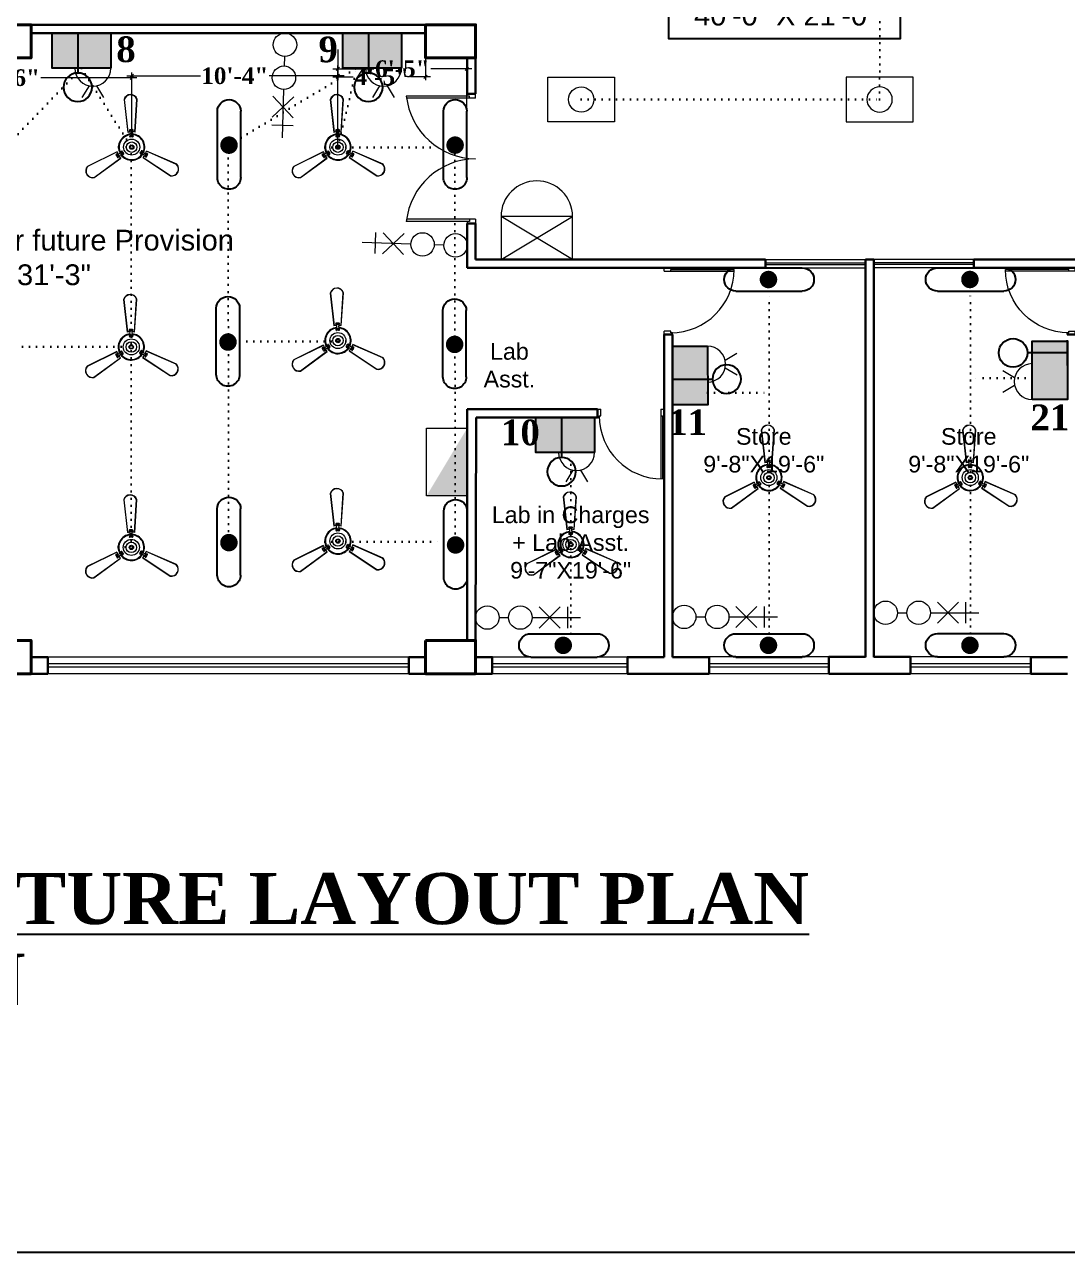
# Model space of a CAD drawing. Header units: inches. Extents: x -12 to 20935469, y -1604 to 24729220.
# Drawn here: x 20824513 to 20825139, y 24651419 to 24652157 of the extents above; entities that cross this region are included whole.
import ezdxf

# ---------------------------------------------------------------- set-up
doc = ezdxf.new("R2010")
doc.units = ezdxf.units.IN
doc.header["$LTSCALE"] = 0.03
doc.header["$MEASUREMENT"] = 0
doc.header["$PDMODE"] = 32
doc.header["$PDSIZE"] = 15
doc.linetypes.add('ACAD_ISO02W100', pattern=[15, 12, -3])
doc.linetypes.add('DOT', pattern=[0.25, 0, -0.25])
for name, color, linetype, lineweight in [('0-elect.fixture-3 fan', 200, 'Continuous', 20), ('2', 7, 'Continuous', 9), ('CL BOX', 90, 'ACAD_ISO02W100', 0), ('column', 1, 'Continuous', 40), ('Dimiention', 75, 'Continuous', 18), ('Door', 7, 'Continuous', 18), ('E-CF', 4, 'Continuous', 30), ('line', 7, 'Continuous', 9), ('Main Wall', 7, 'Continuous', 30), ('wind.', 150, 'Continuous', 20)]:
    doc.layers.add(name, color=color, linetype=linetype, lineweight=lineweight)
for name, color, linetype in [('DIM TEXT 2025', 7, 'Continuous'), ('H', 154, 'Continuous'), ('SB TEXT', 215, 'DOT'), ('TEXT', 7, 'Continuous'), ('w', 188, 'DOT')]:
    doc.layers.add(name, color=color, linetype=linetype)
doc.styles.add('2', font='swisscl.ttf')
doc.styles.get("Standard").update_dxf_attribs({"font": 'timesbd.ttf'})
doc.dimstyles.new('Standard 8', dxfattribs={"dimtxt": 7, "dimasz": 2, "dimexe": 2, "dimexo": 2, "dimgap": 2, "dimtad": 0, "dimdec": 0, "dimzin": 3, "dimdsep": 46, "dimlunit": 4, "dimtxsty": 'Standard', "dimblk": 'OBLIQUE', "dimcen": 3, "dimdle": 3, "dimclrd": 256, "dimclre": 256, "dimclrt": 256, "dimadec": 0, "dimazin": 0, "dimtfac": 1, "dimtdec": 0, "dimtix": 1, "dimtofl": 0, "dimtmove": 0, "dimatfit": 0, "dimldrblk": 'OBLIQUE', "dimfxl": 1, "dimtolj": 1, "dimtzin": 0, "dimlwd": -1, "dimlwe": -1, "dimarcsym": 0})

# ---------------------------------------------------------------- blocks, each defined once
blk = doc.blocks.new('$D40')
at = {"layer": 'Door'}
for p, q in [((1, 4), (1, 42)), ((2, 0), (2, 41.99)), ((1, 5), (0, 5)), ((2, 0), (0, 0)), ((2, 4), (1, 4)), ((39, 4), (38, 4)), ((38, 4), (38, 0)), ((40, 0), (38, 0)), ((40, 5), (38.99, 5)), ((39, 5), (39, 4))]:
    blk.add_line(p, q, dxfattribs=at)
blk.add_arc((1, 4), 38, 0, 90, dxfattribs=at)
blk = doc.blocks.new('E-CF')
at = {"layer": '0-elect.fixture-3 fan', "color": 230, "linetype": 'ByBlock', "lineweight": 13, "ltscale": 5}
for p, q in [((-1.45, 6.53), (-2.38, 20.87)), ((-1.35, 6.55), (-2.29, 20.85)), ((3.24, 20.73), (1.65, 6.48)), ((3.34, 20.73), (1.74, 6.45)), ((-19.63, -7.46), (-6.46, -1.71)), ((-19.57, -7.54), (-6.43, -1.8)), ((-4.99, -4.44), (-16.92, -12.4)), ((-4.93, -4.51), (-16.88, -12.49)), ((16.28, -13.26), (4.71, -4.73)), ((16.32, -13.17), (4.78, -4.66)), ((6.34, -2.1), (19.2, -8.44)), ((6.37, -2.01), (19.25, -8.36))]:
    blk.add_line(p, q, dxfattribs=at)
at = {"layer": '0-elect.fixture-3 fan', "color": 232, "linetype": 'ByBlock', "lineweight": 13, "ltscale": 5}
for p, q in [((-0.35, 5.43), (-0.66, 4.81)), ((-0.33, 6.68), (-0.62, 7.28)), ((-0.29, 7.46), (-0.15, 7.2)), ((-0.02, 6.87), (0.23, 7.01)), ((0.48, 7.43), (0.62, 7.18)), ((0.6, 5.41), (0.87, 4.78)), ((0.63, 6.66), (0.96, 7.25)), ((-0.35, 4.97), (-0.22, 4.72)), ((0.04, 5.2), (0.29, 5.33)), ((0.42, 4.9), (0.56, 4.65)), ((-6.08, -2.77), (-6.75, -2.79)), ((-6.68, -3.29), (-6.53, -3.05)), ((-6.31, -3.97), (-6.16, -3.73)), ((-5.94, -3.44), (-6.18, -3.29)), ((-5.62, -3.61), (-6, -4.17)), ((-4.99, -2.18), (-4.57, -1.62)), ((-4.52, -2.55), (-4.76, -2.41)), ((-4.53, -3.01), (-3.84, -2.97)), ((-4.46, -2.08), (-4.31, -1.83)), ((-4.13, -2.78), (-3.98, -2.54)), ((4.38, -3.22), (3.69, -3.14)), ((4.03, -2.81), (3.74, -2.8)), ((4.47, -2.17), (4.18, -2.17)), ((4.47, -2.63), (4.47, -2.91)), ((4.87, -2.41), (4.49, -1.83)), ((5.44, -3.87), (5.79, -4.45)), ((6.19, -4.13), (5.9, -4.12)), ((5.94, -3.05), (6.61, -3.1)), ((5.95, -3.42), (5.94, -3.7)), ((6.6, -3.47), (6.31, -3.46))]:
    blk.add_line(p, q, dxfattribs=at)
at = {"layer": '0-elect.fixture-3 fan', "color": 5, "lineweight": 13}
blk.add_line((0, 0), (0, 0), dxfattribs=at)
at = {"layer": '0-elect.fixture-3 fan', "color": 230, "linetype": 'ByBlock', "lineweight": 13, "ltscale": 5, "extrusion": (0, 0, -1)}
for centre, major_axis, start_param, end_param in [((0.46, 19.91), (-2.12, 2.12), 5.823867, 8.359631), ((0.46, 19.91), (-2.05, 2.05), 5.830329, 8.353169), ((0, 0), (-4.05, 4.05), 5.068563, 7.021343), ((0, 0), (-3.85, 3.85), 5.085186, 7.003917), ((0, 0), (4.72, 4.72), -1.003222, -0.833722), ((0, 0), (-4.05, 4.05), 0.879773, 2.832553), ((0, 0), (-3.85, 3.85), 0.896396, 2.815126), ((0, 0), (4.72, 4.72), -0.690743, -0.521244), ((0, 0), (-4.72, 4.72), 5.068843, 5.238343), ((0, 0), (4.72, 4.72), 3.185569, 3.355068), ((0, 0), (4.05, 4.05), 1.403372, 3.356151), ((0, 0), (-3.85, 3.85), 2.990791, 4.909522), ((0, 0), (4.72, 4.72), 1.403652, 1.573151), ((0, 0), (-4.72, 4.72), 2.66197, 2.831469), ((-17.47, -9.55), (-2.12, 2.12), 3.729471, 6.265236), ((-17.47, -9.55), (-2.05, 2.05), 3.735934, 6.258773), ((17, -10.35), (-2.12, 2.12), 1.635076, 4.170841), ((17, -10.35), (2.05, 2.05), 0.070743, 2.593582)]:
    blk.add_ellipse(centre, major_axis=major_axis, ratio=1, start_param=start_param, end_param=end_param, dxfattribs=at)
at = {"layer": '0-elect.fixture-3 fan', "color": 232, "linetype": 'ByBlock', "lineweight": 13, "ltscale": 5, "extrusion": (0, 0, -1)}
for centre, major_axis, start_param, end_param in [((-0.41, 7.39), (-0.169, 0.169), 5.038692, 7.013305), ((0, 0), (5.4, 5.4), -0.840677, -0.683789), ((-0.22, 7.33), (0.101, 0.101), 3.926991, 10.210176), ((-2.18, 6.1), (-1.37, 1.37), 2.052913, 2.705807), ((0.11, 6.94), (0.101, 0.101), 3.926991, 10.210176), ((0.17, 5.27), (0.101, 0.101), 3.926991, 10.210176), ((0.55, 7.31), (0.101, 0.101), 3.926991, 10.210176), ((2.58, 5.99), (1.46, 1.46), 3.643048, 4.257264), ((0.75, 7.36), (-0.169, 0.169), 0.887007, 2.86162), ((-0.44, 4.71), (0.169, 0.169), 2.26283, 4.381754), ((-0.28, 4.84), (0.101, 0.101), 3.926991, 10.210176), ((0, 0), (3.17, 3.17), -0.878763, -0.645703), ((0.49, 4.78), (0.101, 0.101), 3.926991, 10.210176), ((0.66, 4.68), (0.169, 0.169), 0.376965, 2.49589), ((-6.75, -3.02), (0.169, 0.169), 3.505001, 5.479614), ((0, 0), (-5.4, 5.4), 4.91891, 5.075797), ((-6.6, -3.17), (0.101, 0.101), 3.926991, 10.210176), ((-6.19, -4.04), (0.169, 0.169), 1.373501, 3.348114), ((-6.24, -3.85), (0.101, 0.101), 3.926991, 10.210176), ((-6.06, -3.36), (0.101, 0.101), 3.926991, 10.210176), ((-6.47, -0.75), (1.46, 1.46), 1.548653, 2.162869), ((-4.19, -4.93), (-1.37, 1.37), 6.241703, 6.894597), ((-4.64, -2.48), (-0.101, 0.101), 5.497787, 11.780972), ((-4.38, -1.76), (-0.169, 0.169), 6.136552, 8.255476), ((-4.38, -1.96), (-0.101, 0.101), 5.497787, 11.780972), ((-4.05, -2.66), (0.101, 0.101), 3.926991, 10.210176), ((0, 0), (-3.17, 3.17), 4.880824, 5.113884), ((-3.86, -2.73), (0.169, 0.169), 0.168435, 2.287359), ((3.72, -2.9), (0.169, 0.169), 2.471361, 4.590285), ((0, 0), (-3.17, 3.17), 2.786429, 3.019489), ((3.89, -2.81), (0.101, 0.101), 3.926991, 10.210176), ((4.29, -1.97), (-0.169, 0.169), 5.928021, 8.046946), ((4.33, -2.17), (0.101, 0.101), 3.926991, 10.210176), ((4.47, -2.77), (0.101, 0.101), 3.926991, 10.210176), ((3.89, -5.22), (-1.46, 1.46), 1.025054, 1.63927), ((6.36, -1.16), (1.37, 1.37), 2.576511, 3.229406), ((6, -4.32), (-0.169, 0.169), 2.981402, 4.956015), ((5.95, -3.56), (-0.101, 0.101), 5.497787, 11.780972), ((6.05, -4.13), (0.101, 0.101), 3.926991, 10.210176), ((0, 0), (-5.4, 5.4), 2.824515, 2.981402), ((6.45, -3.47), (-0.101, 0.101), 5.497787, 11.780972), ((6.6, -3.33), (-0.169, 0.169), 0.849902, 2.824515)]:
    blk.add_ellipse(centre, major_axis=major_axis, ratio=1, start_param=start_param, end_param=end_param, dxfattribs=at)
at = {"layer": '0-elect.fixture-3 fan', "linetype": 'ByBlock', "lineweight": 13, "ltscale": 5, "extrusion": (0, 0, -1)}
blk.add_ellipse((0.01, 0.03), major_axis=(-2.47, 2.47), ratio=1, start_param=5.497787, end_param=11.780972, dxfattribs=at)
at = {"layer": '0-elect.fixture-3 fan', "color": 200, "linetype": 'ByBlock', "lineweight": 13, "ltscale": 5, "extrusion": (0, 0, -1)}
blk.add_ellipse((0, 0), major_axis=(-1.61, 1.61), ratio=1, start_param=5.497787, end_param=11.780972, dxfattribs=at)
at = {"layer": '0-elect.fixture-3 fan', "color": 190, "linetype": 'ByBlock', "lineweight": 13, "ltscale": 5, "extrusion": (0, 0, -1)}
for major_axis, start_param, end_param in [((0.666, 0.666), 3.926991, 10.210176), ((-0.461, 0.461), 5.497787, 11.780972)]:
    blk.add_ellipse((0, 0), major_axis=major_axis, ratio=1, start_param=start_param, end_param=end_param, dxfattribs=at)
blk = doc.blocks.new('FDDF')
at = {"layer": 'line', "color": 6, "linetype": 'Continuous', "lineweight": 25, "ltscale": 50}
for p, q in [((7351582.6, 3307777.3), (7351582.6, 3307351.8)), ((7351732.3, 3307777.3), (7351732.3, 3307351.8))]:
    blk.add_line(p, q, dxfattribs=at)
at = {"layer": 'line', "color": 6, "linetype": 'Continuous', "lineweight": 40, "ltscale": 50, "const_width": 56.1}
blk.add_lwpolyline([(7351657.4, 3307596.9, 1), (7351657.4, 3307540.8, 1)], format="xyb", close=True, dxfattribs=at)
at = {"layer": 'line', "color": 6, "linetype": 'Continuous', "lineweight": 25, "ltscale": 50}
for centre, start, end in [((7351657.4, 3307777.3), 0, 180), ((7351657.4, 3307351.8), 180, 0)]:
    blk.add_arc(centre, 74.8, start, end, dxfattribs=at)
blk = doc.blocks.new('_Oblique')
at = {"color": 0, "linetype": 'ByBlock', "lineweight": -2}
blk.add_line((-0.5, -0.5), (0.5, 0.5), dxfattribs=at)
blk = doc.blocks.new('*D283')
at = {"layer": 'Defpoints', "color": 0, "transparency": 16777216}
for p in [(20824778.6, 24652130.38), (20824701.21, 24652083.28), (20824778.6, 24652083.28)]:
    blk.add_point(p, dxfattribs=at)
at = {"layer": 'DIM TEXT 2025', "lineweight": 0, "transparency": 16777216}
for p, q in [((20824698.21, 24652130.38), (20824722.81, 24652130.38)), ((20824701.21, 24652083.28), (20824701.21, 24652132.38)), ((20824781.6, 24652130.38), (20824756.99, 24652130.38)), ((20824778.6, 24652083.28), (20824778.6, 24652132.38))]:
    blk.add_line(p, q, dxfattribs=at)
at = {"layer": 'DIM TEXT 2025', "lineweight": 0, "transparency": 16777216, "xscale": 2, "yscale": 2, "zscale": 2, "rotation": 180}
blk.add_blockref('_Oblique', (20824701.21, 24652130.38), dxfattribs=at)
at = {"layer": 'DIM TEXT 2025', "lineweight": 0, "transparency": 16777216, "xscale": 2, "yscale": 2, "zscale": 2}
blk.add_blockref('_Oblique', (20824778.6, 24652130.38), dxfattribs=at)
at = {"layer": 'DIM TEXT 2025', "lineweight": 0, "transparency": 16777216, "insert": (20824739.9, 24652130.38), "char_height": 10, "attachment_point": 5}
blk.add_mtext('\\A1;6\'-5"', dxfattribs=at)
blk = doc.blocks.new('*D116')
at = {"layer": 'Defpoints', "color": 0, "transparency": 16777216}
for p in [(20824701.21, 24652141.88), (20824753.87, 24652141.88), (20824753.87, 24652125.53)]:
    blk.add_point(p, dxfattribs=at)
at = {"layer": 'DIM TEXT 2025', "lineweight": 0, "transparency": 16777216}
for p, q in [((20824701.21, 24652141.88), (20824701.21, 24652123.53)), ((20824753.87, 24652141.88), (20824753.87, 24652123.53)), ((20824698.21, 24652125.53), (20824710.36, 24652125.53)), ((20824756.87, 24652125.53), (20824744.72, 24652125.53))]:
    blk.add_line(p, q, dxfattribs=at)
at = {"layer": 'DIM TEXT 2025', "lineweight": 0, "transparency": 16777216, "xscale": 2, "yscale": 2, "zscale": 2, "rotation": 180}
blk.add_blockref('_Oblique', (20824701.21, 24652125.53), dxfattribs=at)
at = {"layer": 'DIM TEXT 2025', "lineweight": 0, "transparency": 16777216, "xscale": 2, "yscale": 2, "zscale": 2}
blk.add_blockref('_Oblique', (20824753.87, 24652125.53), dxfattribs=at)
at = {"layer": 'DIM TEXT 2025', "lineweight": 0, "transparency": 16777216, "insert": (20824727.54, 24652125.53), "char_height": 10, "attachment_point": 5}
blk.add_mtext('\\A1;4\'-5"', dxfattribs=at)
blk = doc.blocks.new('*D117')
at = {"layer": 'Defpoints', "color": 0, "transparency": 16777216}
for p in [(20824577.32, 24652124.98), (20824426.84, 24652089.78), (20824577.32, 24652089.78)]:
    blk.add_point(p, dxfattribs=at)
at = {"layer": 'DIM TEXT 2025', "lineweight": 0, "transparency": 16777216}
for p, q in [((20824423.84, 24652124.98), (20824481.5, 24652124.98)), ((20824426.84, 24652089.78), (20824426.84, 24652126.98)), ((20824580.32, 24652124.98), (20824522.66, 24652124.98)), ((20824577.32, 24652089.78), (20824577.32, 24652126.98))]:
    blk.add_line(p, q, dxfattribs=at)
at = {"layer": 'DIM TEXT 2025', "lineweight": 0, "transparency": 16777216, "xscale": 2, "yscale": 2, "zscale": 2, "rotation": 180}
blk.add_blockref('_Oblique', (20824426.84, 24652124.98), dxfattribs=at)
at = {"layer": 'DIM TEXT 2025', "lineweight": 0, "transparency": 16777216, "xscale": 2, "yscale": 2, "zscale": 2}
blk.add_blockref('_Oblique', (20824577.32, 24652124.98), dxfattribs=at)
at = {"layer": 'DIM TEXT 2025', "lineweight": 0, "transparency": 16777216, "insert": (20824502.08, 24652124.98), "char_height": 10, "attachment_point": 5}
blk.add_mtext('\\A1;12\'-6"', dxfattribs=at)
blk = doc.blocks.new('*D118')
at = {"layer": 'Defpoints', "color": 0, "transparency": 16777216}
for p in [(20824701.21, 24652126.13), (20824577.32, 24652089.78), (20824701.21, 24652089.78)]:
    blk.add_point(p, dxfattribs=at)
at = {"layer": 'DIM TEXT 2025', "lineweight": 0, "transparency": 16777216}
for p, q in [((20824574.32, 24652126.13), (20824618.69, 24652126.13)), ((20824577.32, 24652089.78), (20824577.32, 24652128.13)), ((20824704.21, 24652126.13), (20824659.84, 24652126.13)), ((20824701.21, 24652089.78), (20824701.21, 24652128.13))]:
    blk.add_line(p, q, dxfattribs=at)
at = {"layer": 'DIM TEXT 2025', "lineweight": 0, "transparency": 16777216, "xscale": 2, "yscale": 2, "zscale": 2, "rotation": 180}
blk.add_blockref('_Oblique', (20824577.32, 24652126.13), dxfattribs=at)
at = {"layer": 'DIM TEXT 2025', "lineweight": 0, "transparency": 16777216, "xscale": 2, "yscale": 2, "zscale": 2}
blk.add_blockref('_Oblique', (20824701.21, 24652126.13), dxfattribs=at)
at = {"layer": 'DIM TEXT 2025', "lineweight": 0, "transparency": 16777216, "insert": (20824639.26, 24652126.13), "char_height": 10, "attachment_point": 5}
blk.add_mtext('\\A1;10\'-4"', dxfattribs=at)
blk = doc.blocks.new('U7TYT')
at = {"layer": 'Dimiention', "ltscale": 50, "transparency": 33554590}
h = blk.add_hatch(color=253, dxfattribs=at)
h.dxf.hatch_style = 1
h.paths.add_polyline_path([(7347319.5, 3290479.6), (7346977, 3290273.9), (7347319.5, 3290273.9)])
at = {"layer": 'Dimiention', "color": 4, "ltscale": 50}
blk.add_lwpolyline([(7347319.5, 3290273.9), (7347319.5, 3290479.6), (7346977, 3290479.6), (7346977, 3290273.9)], close=True, dxfattribs=at)
blk = doc.blocks.new('gy')
at = {"layer": 'Dimiention', "color": 18, "ltscale": 50, "true_color": 0x000000}
for p, q in [((3543686.26, 5183217.13), (3543686.26, 5183211.14)), ((3543688.4, 5183217.13), (3543694.39, 5183211.14)), ((3543694.39, 5183217.13), (3543688.4, 5183211.14)), ((3543696.38, 5183214.14), (3543682.58, 5183214.14)), ((3543705.77, 5183214.14), (3543703.06, 5183214.14))]:
    blk.add_line(p, q, dxfattribs=at)
for centre in [(3543699.72, 5183214.14), (3543709.11, 5183214.14)]:
    blk.add_circle(centre, 3.34, dxfattribs=at)
blk = doc.blocks.new('bulb')
at = {"layer": 'line', "color": 4, "lineweight": 25, "ltscale": 50}
for p, q in [((20823168.7, 24658803.9), (20823168.7, 24658777.6)), ((20823168.7, 24658790.8), (20823209.9, 24658790.8))]:
    blk.add_line(p, q, dxfattribs=at)
blk.add_circle((20823224.6, 24658790.8), 14.7, dxfattribs=at)
blk = doc.blocks.new('fgftrfteter')
at = {"layer": 'Dimiention', "color": 4, "ltscale": 50}
for p, q in [((4580895, 2288123), (4580808, 2288269)), ((4580989, 2288123), (4581076, 2288269)), ((4580720, 2287906), (4581164, 2287906))]:
    blk.add_line(p, q, dxfattribs=at)
blk.add_arc((4580942, 2287906), 222, 0, 180, dxfattribs=at)
blk = doc.blocks.new('2PIN')
at = {"layer": 'H', "true_color": 0x000000, "transparency": 33554567}
h = blk.add_hatch(color=18, dxfattribs=at)
h.dxf.hatch_style = 1
h.paths.add_polyline_path([(20823027, 24658981.2), (20822972.3, 24658981.2), (20822972.3, 24658948.3), (20823027, 24658948.3)])
blk.add_lwpolyline([(20822972.3, 24658981.2), (20823027, 24658981.2), (20823027, 24658948.3), (20822972.3, 24658948.3)], close=True)
at = {"layer": '2', "color": 6, "lineweight": 25, "transparency": 33554648, "xscale": 0.07559514081214198, "yscale": 0.07559514081214198, "zscale": 0.07559514081214198}
blk.add_blockref('fgftrfteter', (20476692.1, 24486026.6), dxfattribs=at)
blk = doc.blocks.new('GGGFGFG')
at = {"layer": 'line', "color": 4, "ltscale": 50}
for p, q in [((7356688.2, 3293208.1), (7357003, 3293208.1)), ((7356688.2, 3292998.4), (7356688.2, 3293208.1)), ((7357003, 3293208.1), (7357003, 3292998.4)), ((7357003, 3292998.4), (7356688.2, 3292998.4))]:
    blk.add_line(p, q, dxfattribs=at)
blk.add_circle((7356845.6, 3293103.2), 59.6, dxfattribs=at)
blk = doc.blocks.new('JIJUUU')
at = {"layer": 'Dimiention', "color": 4, "ltscale": 50}
for p, q in [((7358869.5, 3293274.4), (7359075.2, 3293616.9)), ((7358869.5, 3293616.9), (7359075.2, 3293274.4))]:
    blk.add_line(p, q, dxfattribs=at)
blk.add_lwpolyline([(7359075.2, 3293616.9), (7358869.5, 3293616.9), (7358869.5, 3293274.4), (7359075.2, 3293274.4)], close=True, dxfattribs=at)
blk.add_arc((7359075.2, 3293445.7), 171.3, 270, 90, dxfattribs=at)

msp = doc.modelspace()

# ---------------------------------------------------------------- linework, layer by layer
msp.add_lwpolyline([(20824899.98, 24652194.18), (20825038.92, 24652194.18), (20825038.92, 24652148.29), (20824899.98, 24652148.29)], close=True)
at = {"layer": 'column', "lineweight": 40, "ltscale": 20}
for points in [[(20824486.87, 24652156.88), (20824486.87, 24652136.88), (20824516.87, 24652136.88), (20824516.87, 24652156.88)], [(20824753.87, 24652156.88), (20824753.87, 24652136.88), (20824783.87, 24652136.88), (20824783.87, 24652156.88)], [(20824516.87, 24651766.89), (20824516.87, 24651786.89), (20824486.87, 24651786.89), (20824486.87, 24651766.89)], [(20824753.87, 24651786.88), (20824753.87, 24651766.88), (20824783.87, 24651766.88), (20824783.87, 24651786.88)]]:
    msp.add_lwpolyline(points, close=True, dxfattribs=at)
at = {"layer": 'Defpoints'}
msp.add_lwpolyline([(20823799.34, 24652877.62), (20826238.21, 24652877.62), (20826238.21, 24651419.1), (20823799.34, 24651419.1)], close=True, dxfattribs=at)
at = {"layer": 'Door'}
for p, q in [((20824778.85, 24652114.01), (20824778.85, 24652115.31)), ((20824783.87, 24652112.71), (20824783.87, 24652115.31)), ((20824780.15, 24652114.01), (20824742.27, 24652114.01)), ((20824783.87, 24652112.71), (20824742.29, 24652112.71)), ((20824780.15, 24652112.71), (20824780.15, 24652114.01)), ((20824780.15, 24652038.61), (20824742.27, 24652038.61)), ((20824783.87, 24652039.91), (20824742.29, 24652039.91)), ((20824778.85, 24652038.61), (20824778.85, 24652037.31)), ((20824780.15, 24652039.91), (20824780.15, 24652038.61)), ((20824783.87, 24652039.91), (20824783.87, 24652037.31))]:
    msp.add_line(p, q, dxfattribs=at)
for centre, start, end in [((20824784.31, 24652118.59), 186.22174, 269.40937), ((20824784.31, 24652034.03), 90.59063, 173.77826)]:
    msp.add_arc(centre, 42.28, start, end, dxfattribs=at)
at = {"layer": 'Main Wall', "lineweight": 30}
for p, q in [((20824516.87, 24652156.88), (20824753.87, 24652156.88)), ((20824753.87, 24652151.87), (20824516.87, 24652151.87)), ((20824778.87, 24652136.88), (20824778.87, 24652115.31)), ((20824783.87, 24652115.31), (20824783.87, 24652136.88)), ((20824778.87, 24652115.31), (20824783.87, 24652115.31)), ((20824778.87, 24652037.31), (20824778.87, 24652010.73)), ((20824783.87, 24652037.31), (20824778.87, 24652037.31)), ((20824783.87, 24652037.31), (20824783.87, 24652015.73)), ((20824783.87, 24652015.73), (20824958.11, 24652015.73)), ((20824958.11, 24652015.73), (20824958.11, 24652010.73)), ((20825018.11, 24652015.73), (20825023.11, 24652015.73)), ((20825018.11, 24652015.73), (20825018.11, 24651776.89)), ((20825023.11, 24652015.73), (20825023.11, 24651776.89)), ((20825083.11, 24652015.73), (20825269.37, 24652015.73)), ((20825083.11, 24652015.73), (20825083.11, 24652010.73)), ((20824778.87, 24652010.73), (20824958.11, 24652010.73)), ((20825083.11, 24652010.73), (20825274.37, 24652010.73)), ((20824897.11, 24651970.73), (20824897.11, 24651776.89)), ((20824897.11, 24651970.73), (20824902.11, 24651970.73)), ((20824902.11, 24651970.73), (20824902.11, 24651776.89)), ((20825144.11, 24651970.73), (20825139.11, 24651970.73)), ((20824778.87, 24651925.89), (20824857.11, 24651925.89)), ((20824778.87, 24651786.89), (20824778.87, 24651925.89)), ((20824857.11, 24651925.89), (20824857.11, 24651920.89)), ((20824783.85, 24651786.89), (20824784.13, 24651920.89)), ((20824784.13, 24651920.89), (20824857.11, 24651920.89)), ((20825045.11, 24651766.88), (20825045.11, 24651776.88))]:
    msp.add_line(p, q, dxfattribs=at)
for points in [[(20824516.87, 24651766.89), (20824526.87, 24651766.89), (20824526.87, 24651776.89), (20824516.87, 24651776.89)], [(20824753.85, 24651766.89), (20824743.85, 24651766.89), (20824743.85, 24651776.89), (20824753.85, 24651776.89)], [(20824783.87, 24651766.88), (20824793.87, 24651766.88), (20824793.87, 24651776.89), (20824783.87, 24651776.89)], [(20824924.11, 24651776.89), (20824924.11, 24651766.89), (20824875.11, 24651766.89), (20824875.11, 24651776.89), (20824897.11, 24651776.89)], [(20824902.11, 24651776.88), (20824924.11, 24651776.88)], [(20825045.11, 24651766.88), (20824996.11, 24651766.88), (20824996.11, 24651776.91), (20825018.11, 24651776.91)], [(20825023.11, 24651776.91), (20825045.11, 24651776.91)], [(20825139.35, 24651766.88), (20825117.35, 24651766.88), (20825117.35, 24651776.88), (20825139.35, 24651776.88)]]:
    msp.add_lwpolyline(points, dxfattribs=at)
at = {"layer": 'w', "linetype": 'DOT', "lineweight": 30, "ltscale": 550, "transparency": 33554661}
for p, q in [((20825026.56, 24652111.91), (20825026.76, 24652217.05)), ((20824547.17, 24652130.74), (20824502.08, 24652083.92)), ((20824547.17, 24652130.74), (20824576.69, 24652083.92)), ((20824635.79, 24652084.5), (20824712.49, 24652130.74)), ((20824701.22, 24652083.32), (20824712.49, 24652130.74)), ((20824847.33, 24652111.91), (20825026.56, 24652111.91)), ((20824569.43, 24652083.28), (20824577.32, 24652083.28)), ((20824576.95, 24652079.07), (20824577.09, 24651838.69)), ((20824635.3, 24652084.96), (20824635.45, 24651844.57)), ((20824693.32, 24652083.12), (20824764.58, 24652083.12)), ((20824771.43, 24652083.55), (20824771.58, 24651843.16)), ((20824960.2, 24651790.93), (20824960.2, 24651996.73)), ((20825081.2, 24651790.94), (20825081.04, 24651996.74)), ((20824494.86, 24651963.26), (20824577.1, 24651963.26)), ((20824642.18, 24651966.56), (20824709.09, 24651966.56)), ((20825118.23, 24651944.54), (20825081.08, 24651944.51)), ((20824923.25, 24651935.68), (20824960.2, 24651935.68)), ((20824841.13, 24651790.91), (20824841.13, 24651899.76)), ((20824569.22, 24651842.81), (20824578.21, 24651842.81)), ((20824693.33, 24651846.04), (20824764.85, 24651846.04))]:
    msp.add_line(p, q, dxfattribs=at)
at = {"layer": 'wind.', "lineweight": 5}
for p, q in [((20824958.11, 24652015.73), (20825018.11, 24652015.73)), ((20824958.24, 24652013.74), (20825018.24, 24652013.74)), ((20824958.3, 24652012.74), (20825018.3, 24652012.74)), ((20825083.11, 24652015.73), (20825023.11, 24652015.73)), ((20825083.24, 24652013.74), (20825023.24, 24652013.74)), ((20825083.3, 24652012.74), (20825023.3, 24652012.74)), ((20824958.43, 24652010.74), (20825018.43, 24652010.74)), ((20825083.43, 24652010.74), (20825023.43, 24652010.74)), ((20824743.85, 24651776.89), (20824526.87, 24651776.89)), ((20824897.11, 24651776.89), (20824793.87, 24651776.89)), ((20825018.11, 24651776.91), (20824924.11, 24651776.91)), ((20825117.35, 24651776.91), (20825023.11, 24651776.91)), ((20824743.85, 24651772.89), (20824526.87, 24651772.89)), ((20824743.85, 24651770.89), (20824526.87, 24651770.89)), ((20824875.11, 24651772.88), (20824793.87, 24651772.89)), ((20824875.11, 24651770.88), (20824793.87, 24651770.89)), ((20824996.11, 24651772.88), (20824924.11, 24651772.88)), ((20824996.11, 24651770.88), (20824924.11, 24651770.88)), ((20825117.35, 24651772.88), (20825045.11, 24651772.88)), ((20825117.35, 24651770.88), (20825045.11, 24651770.88)), ((20824743.85, 24651766.89), (20824526.87, 24651766.89)), ((20825117.35, 24651766.89), (20824793.87, 24651766.89))]:
    msp.add_line(p, q, dxfattribs=at)

# ---------------------------------------------------------------- block references
for name, p, xscale, yscale, zscale, rotation in [('2PIN', (34213615.46, 40506638.85), 0.6429687876420657, 0.6429687876420657, 0.6429687876420657, 179.9980866176271), ('bulb', (35220135.49, 36807715.69), -0.5837749611745885, 0.5837749611745885, 0.5837749611745884, 89.9980867973189), ('2PIN', (34213790.02, 40506638.85), 0.6429687876420657, 0.6429687876420657, 0.6429687876420657, 179.9980866176271), ('bulb', (35220310.04, 36807715.69), -0.5837749611745885, 0.5837749611745885, 0.5837749611745884, 89.9980867973189), ('bulb', (33002245.85, 39029331.99), 0.5837749611745884, 0.5837749611745884, 0.5837749611745884, 179.9161170599082), ('2PIN', (4963459.57, 38032773.72), 0.6429687876420656, 0.6429687876420656, 0.6429687876420656, 270.0278607246424), ('2PIN', (36680073.45, 11263410.36), 0.6429687876420657, 0.6429687876420657, 0.6429687876420657, 90), ('bulb', (8661859.18, 39041215.78), -0.5837749611745895, 0.5837749611745885, 0.5837749611745884, 180.0278609043343), ('2PIN', (34213906.03, 40506407.87), 0.6429687876420657, 0.6429687876420657, 0.6429687876420657, 179.9980866176271), ('bulb', (35220426.05, 36807484.71), -0.5837749611745885, 0.5837749611745885, 0.5837749611745884, 89.9980867973189)]:
    msp.add_blockref(name, p, dxfattribs=dict(xscale=xscale, yscale=yscale, zscale=zscale, rotation=rotation))
at = {"layer": 'CL BOX', "color": 5, "transparency": 33554457, "xscale": 0.127552882082143, "yscale": 0.127552882082143, "zscale": 0.127552882082143}
msp.add_blockref('GGGFGFG', (19886460.47, 24232067.1), dxfattribs=at)
at = {"layer": 'CL BOX', "color": 5, "transparency": 33554457, "xscale": -0.127552882082143, "yscale": 0.127552882082143, "zscale": 0.127552882082143, "rotation": 359.9998993550784}
msp.add_blockref('GGGFGFG', (21763412.69, 24232065.46), dxfattribs=at)
at = {"layer": 'Dimiention', "xscale": 2.112111447955701, "yscale": 2.112111447955701, "zscale": 2.112111447955701}
for p, rotation in [((31539400.94, 16837817.37), 88.25647786253218), ((13012688.86, 13935656.1), 358.2684790912549), ((28309499.51, 35599326.55), 180), ((28309617.74, 35599326.92), 180), ((28309738.74, 35599329.38), 180)]:
    msp.add_blockref('gy', p, dxfattribs=dict(at, rotation=rotation))
at = {"layer": 'Door'}
for p, rotation in [((20824897.11, 24652010.73), 270), ((20824897.11, 24651925.89), 180)]:
    msp.add_blockref('$D40', p, dxfattribs=dict(at, rotation=rotation))
at = {"layer": 'Door', "xscale": -1, "rotation": 90}
msp.add_blockref('$D40', (20825144.11, 24652010.73), dxfattribs=at)
at = {"layer": 'E-CF', "xscale": -1.378879578969062, "yscale": 1.378879578969062, "zscale": 1.378879578969062}
for p in [(20824577.32, 24652083.28), (20824701.21, 24652083.28), (20824701.21, 24651967.04), (20824577.1, 24651963.2), (20824960.04, 24651884.67), (20825081.04, 24651884.68), (20824577.12, 24651842.75), (20824701.21, 24651846.59), (20824841.13, 24651844.47)]:
    msp.add_blockref('E-CF', p, dxfattribs=at)
at = {"layer": 'line', "color": 5}
for name, p, xscale, yscale, zscale, rotation in [('FDDF', (20135809.99, 24961992.67), -0.09369666655797602, 0.09369666655797602, 0.09369666655797602, 179.9999999896241), ('FDDF', (20135945.79, 24961992.67), -0.09369666655797602, 0.09369666655797602, 0.09369666655797602, 179.9999999896241), ('JIJUUU', (21237829.48, 23729189.46), 0.1254032671904461, 0.1254032671904461, 0.1254032671904461, 90), ('FDDF', (21134867.97, 25340829.53), -0.09369666655797602, 0.09369666655797602, 0.09369666655797602, 89.99999998962406), ('FDDF', (21134988.97, 25340829.55), -0.09369666655797602, 0.09369666655797602, 0.09369666655797602, 89.99999998962406), ('FDDF', (20135809.37, 24961874.34), -0.09369666655797602, 0.09369666655797602, 0.09369666655797602, 179.9999999896241), ('FDDF', (20135945.5, 24961872.93), -0.09369666655797602, 0.09369666655797602, 0.09369666655797602, 179.9999999896241), ('U7TYT', (21214818.63, 25522801.65), -0.1185378862922786, 0.1185378862922786, 0.1185378862922786, 89.99883909665918), ('FDDF', (20135809.94, 24961753.81), -0.09369666655797602, 0.09369666655797602, 0.09369666655797602, 179.9999999896241), ('FDDF', (20135946.06, 24961752.4), -0.09369666655797602, 0.09369666655797602, 0.09369666655797602, 179.9999999896241), ('FDDF', (21134744.71, 25340609.69), -0.09369666655797602, 0.09369666655797602, 0.09369666655797602, 89.99999998962406), ('FDDF', (21134867.97, 25340609.71), -0.09369666655797602, 0.09369666655797602, 0.09369666655797602, 89.99999998962406), ('FDDF', (21134988.97, 25340609.73), -0.09369666655797602, 0.09369666655797602, 0.09369666655797602, 89.99999998962406)]:
    msp.add_blockref(name, p, dxfattribs=dict(at, xscale=xscale, yscale=yscale, zscale=zscale, rotation=rotation))

# ---------------------------------------------------------------- texts
at = {"insert": (20824108.62, 24651647.14, 0), "char_height": 30.7306, "width": 958.24, "attachment_point": 1, "line_spacing_factor": 0.947396}
msp.add_mtext('{\\LELECTRICAL FIXTURE LAYOUT PLAN \\P}5TH FLOOR PLAN', dxfattribs=at)
at = {"layer": 'SB TEXT', "width": 227.4581, "attachment_point": 8, "rotation": 0}
for s, insert, char_height in [('8', (20824573.89, 24652134.15), 15.44), ('9', (20824695.35, 24652134.08), 15.44), ('11', (20824911.25, 24651910.24), 15.435), ('21', (20825128.82, 24651913.2), 15.435), ('10', (20824810.81, 24651903.92), 15.435)]:
    msp.add_mtext(s, dxfattribs=dict(at, insert=insert, char_height=char_height))
at = {"layer": 'TEXT', "color": 30, "lineweight": 5, "ltscale": 20, "attachment_point": 2, "style": '2'}
for s, width, gutter_width, insert, char_height in [('\\pxsm1,qc;{\\fArial|b0|i0|c0|p34;\\C0;Lobby\\P40\'-0" X 21\'-0" }', 146.3875, 0.75, (20824970.17, 24652189.67), 12.4758), ('\\pxsm1;{\\fArial|b0|i0|c0|p34;\\C0;Lab/Workshop For future Provision\\P44\'-2"x31\'-3"}', 289.4828, 0.5, (20824504.08, 24652033.64), 12.4758), ('{\\fArial|b0|i0|c0|p34;\\C0;Lab Asst. }', 49.47, 0.5, (20824804.2, 24651965.56), 10), ('{\\fArial|b0|i0|c0|p34;\\C0;Store\\P9\'-8"X19\'-6"}', 104.7597, 0.5, (20824956.99, 24651914.47), 10), ('{\\fArial|b0|i0|c0|p34;\\C0;Store\\P9\'-8"X19\'-6"}', 104.7597, 0.5, (20825080.1, 24651914.47), 10), ('{\\fArial|b0|i0|c0|p34;\\C0;Lab in Charges + Lab Asst. \\P9\'-7"X19\'-6"}', 104.7597, 0.5, (20824840.97, 24651867.36), 10)]:
    msp.add_mtext_dynamic_manual_height_columns(s, width=width, gutter_width=gutter_width, heights=[0], dxfattribs=dict(at, insert=insert, char_height=char_height))

# ---------------------------------------------------------------- dimensions: what is measured, and where the dimension line sits
at = {"layer": 'DIM TEXT 2025', "lineweight": 0}
for base, p1, p2, picture, middle in [((20824753.87, 24652125.53), (20824701.21, 24652141.88), (20824753.87, 24652141.88), '*D116', (20824727.54, 24652125.53)), ((20824577.32, 24652124.98), (20824426.84, 24652089.78), (20824577.32, 24652089.78), '*D117', (20824502.08, 24652124.98)), ((20824701.21, 24652126.13), (20824577.32, 24652089.78), (20824701.21, 24652089.78), '*D118', (20824639.26, 24652126.13)), ((20824778.6, 24652130.38), (20824701.21, 24652083.28), (20824778.6, 24652083.28), '*D283', (20824739.9, 24652130.38))]:
    dim = msp.add_linear_dim(base=base, p1=p1, p2=p2, dimstyle='Standard 8', override={"dimtxt": 10, "dimexo": 0, "dimlwd": 0, "dimlwe": 0}, dxfattribs=at)
    dim.commit()
    dim.dimension.update_dxf_attribs({"geometry": picture, "text_midpoint": middle})

doc.saveas('drawing.dxf')
